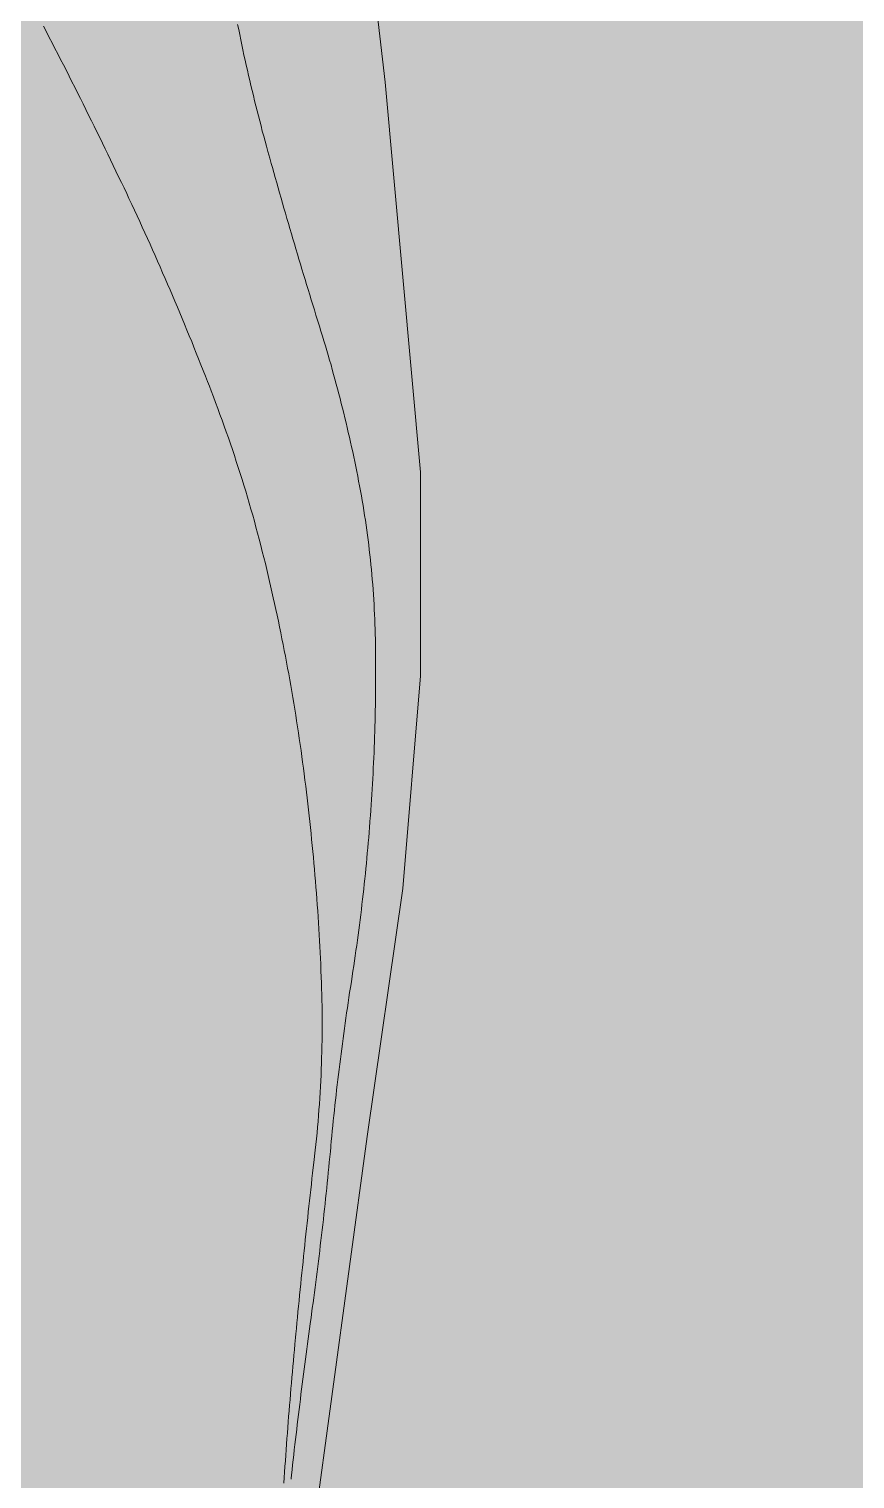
# Model space of a CAD drawing. Header units: metres. Extents: x 68582 to 69192, y 19191 to 19633.
# Drawn here: x 68698.96 to 68717.61, y 19337.07 to 19369.8 of the extents above; entities that cross this region are included whole.
import ezdxf

# ---------------------------------------------------------------- set-up
doc = ezdxf.new("R2010")
doc.units = ezdxf.units.M
doc.layers.get('0').update_dxf_attribs({"lineweight": 15})
doc.layers.add('None', color=7, linetype='Continuous', lineweight=5)

msp = doc.modelspace()

# ---------------------------------------------------------------- hatches: boundary and pattern name
at = {"true_color": 0xd1f0d1, "transparency": 33554687}
msp.add_hatch(color=254, dxfattribs=at).paths.add_polyline_path([(68588.122, 19191.443), (69192.296, 19191.443), (69192.296, 19628.232), (68588.122, 19628.232)], flags=0)
at = {"layer": 'None', "linetype": 'Continuous', "lineweight": 0, "true_color": 0xa6caf0, "transparency": 33554687}
msp.add_hatch(color=151, dxfattribs=at).paths.add_polyline_path([(68717.62, 19317.56), (68717.98, 19316.42), (68707.34, 19317), (68707.12, 19318.88), (68706.3, 19321.14), (68706.4, 19325.6), (68706.4, 19326.8), (68705.4, 19330.4), (68705.4, 19336), (68706.6, 19344.8), (68707.4, 19350.4), (68707.8, 19355.2), (68707.8, 19359.8), (68707, 19368.6), (68706.4, 19373.8), (68704.6, 19378.6), (68702.8, 19386.2), (68703, 19389), (68705, 19392.2), (68705.4, 19393.47), (68711.75, 19395.52), (68712.8, 19394.2), (68714, 19394.2), (68716, 19394.4), (68718.2, 19392.8), (68719.6, 19389.2), (68720.6, 19386), (68721.8, 19383.6), (68727, 19378.8), (68730.4, 19375.8), (68733.8, 19373.4), (68736.6, 19370.4), (68738.4, 19369), (68741.2, 19364.8), (68741.8, 19362), (68742, 19358), (68741.2, 19352.4), (68739.4, 19346.8), (68738.2, 19343.8), (68736.6, 19340.8), (68732.37, 19337.6), (68728.2, 19332.4), (68725, 19329), (68723, 19326.2), (68720.56, 19321.68), (68719.84, 19320), (68718.84, 19318.38)], flags=0)
at = {"layer": 'None', "linetype": 'Continuous', "lineweight": 0, "true_color": 0xffffff, "transparency": 33554687}
msp.add_hatch(color=7, dxfattribs=at).paths.add_polyline_path([(68699.767, 19291.068), (68698.85, 19300.03), (68698.611, 19303.021), (68698.468, 19306.019), (68698.42, 19309.019), (68698.42, 19315.559), (68698.54, 19326.601), (68698.9, 19337.637), (68699.246, 19345.617), (68699.28, 19346.852), (68699.275, 19348.087), (68699.231, 19349.322), (68699.147, 19350.555), (68699.025, 19351.784), (68698.863, 19353.009), (68698.663, 19354.228), (68698.424, 19355.44), (68698.146, 19356.644), (68697.739, 19358.183), (68697.282, 19359.709), (68696.776, 19361.218), (68696.221, 19362.711), (68695.617, 19364.184), (68694.966, 19365.638), (68694.268, 19367.069), (68685.377, 19384.574), (68687.16, 19385.48), (68696.038, 19368.001), (68696.768, 19366.504), (68697.449, 19364.984), (68698.08, 19363.442), (68698.661, 19361.881), (68699.191, 19360.301), (68699.669, 19358.705), (68700.095, 19357.095), (68700.385, 19355.836), (68700.635, 19354.568), (68700.845, 19353.292), (68701.014, 19352.011), (68701.142, 19350.725), (68701.229, 19349.435), (68701.276, 19348.144), (68701.281, 19346.851), (68701.246, 19345.559), (68700.611, 19330.961), (68700.468, 19326.559), (68700.42, 19322.155), (68700.42, 19318.747), (68700.421, 19318.713), (68700.422, 19318.678), (68700.425, 19318.643), (68700.43, 19318.608), (68700.435, 19318.574), (68700.442, 19318.54), (68700.45, 19318.506), (68700.459, 19318.472), (68700.469, 19318.439), (68700.48, 19318.406), (68700.493, 19318.373), (68700.506, 19318.341), (68700.521, 19318.31), (68700.537, 19318.279), (68700.554, 19318.248), (68700.571, 19318.218), (68700.59, 19318.189), (68700.61, 19318.16), (68700.631, 19318.133), (68700.653, 19318.106), (68700.676, 19318.079), (68700.7, 19318.054), (68700.724, 19318.029), (68700.75, 19318.005), (68700.776, 19317.982), (68700.803, 19317.96), (68700.831, 19317.939), (68700.859, 19317.919), (68700.889, 19317.9), (68700.918, 19317.882), (68700.949, 19317.865), (68700.98, 19317.849), (68701.012, 19317.835), (68701.044, 19317.821), (68701.076, 19317.808), (68701.109, 19317.797), (68701.142, 19317.787), (68701.176, 19317.778), (68701.21, 19317.77), (68701.244, 19317.763), (68701.278, 19317.757), (68701.313, 19317.753), (68701.348, 19317.75), (68701.383, 19317.748), (68701.417, 19317.747), (68707.296, 19317.732), (68707.296, 19317.014), (68701.534, 19317.014), (68701.499, 19317.013), (68701.465, 19317.011), (68701.43, 19317.008), (68701.396, 19317.004), (68701.362, 19316.999), (68701.328, 19316.992), (68701.294, 19316.985), (68701.261, 19316.976), (68701.228, 19316.966), (68701.195, 19316.955), (68701.163, 19316.942), (68701.131, 19316.929), (68701.1, 19316.914), (68701.069, 19316.899), (68701.038, 19316.882), (68701.009, 19316.865), (68700.98, 19316.846), (68700.951, 19316.826), (68700.924, 19316.806), (68700.897, 19316.784), (68700.87, 19316.762), (68700.845, 19316.738), (68700.82, 19316.714), (68700.796, 19316.689), (68700.774, 19316.663), (68700.752, 19316.637), (68700.731, 19316.609), (68700.71, 19316.581), (68700.691, 19316.552), (68700.673, 19316.523), (68700.656, 19316.493), (68700.64, 19316.462), (68700.625, 19316.431), (68700.611, 19316.4), (68700.598, 19316.368), (68700.587, 19316.335), (68700.576, 19316.302), (68700.567, 19316.269), (68700.559, 19316.235), (68700.552, 19316.202), (68700.546, 19316.168), (68700.541, 19316.133), (68700.537, 19316.099), (68700.535, 19316.064), (68700.534, 19316.03), (68700.42, 19309.06), (68700.467, 19306.096), (68700.609, 19303.135), (68700.845, 19300.18), (68701.751, 19291.325), (68702.85, 19281.21), (68700.862, 19280.994)], flags=0)

# ---------------------------------------------------------------- linework, layer by layer
at = {"layer": 'None', "color": 7, "linetype": 'Continuous', "lineweight": 5, "transparency": 33554687}
for p, q in [((68703.674, 19369.904), (68703.697, 19369.788)), ((68703.697, 19369.788), (68703.72, 19369.673)), ((68703.72, 19369.673), (68703.744, 19369.558)), ((68703.744, 19369.558), (68703.768, 19369.443)), ((68703.768, 19369.443), (68703.792, 19369.328)), ((68703.792, 19369.328), (68703.817, 19369.213)), ((68703.817, 19369.213), (68703.842, 19369.098)), ((68703.842, 19369.098), (68703.868, 19368.983)), ((68703.868, 19368.983), (68703.894, 19368.868)), ((68703.894, 19368.868), (68703.92, 19368.753)), ((68703.92, 19368.753), (68703.946, 19368.639)), ((68703.946, 19368.639), (68703.973, 19368.524)), ((68703.973, 19368.524), (68704.001, 19368.41)), ((68704.001, 19368.41), (68704.028, 19368.296)), ((68704.028, 19368.296), (68704.056, 19368.181)), ((68704.056, 19368.181), (68704.085, 19368.067)), ((68704.085, 19368.067), (68704.113, 19367.953)), ((68704.113, 19367.953), (68704.142, 19367.839)), ((68704.142, 19367.839), (68704.172, 19367.725)), ((68704.172, 19367.725), (68704.201, 19367.611)), ((68704.201, 19367.611), (68704.231, 19367.498)), ((68704.231, 19367.498), (68704.262, 19367.384)), ((68704.262, 19367.384), (68704.293, 19367.27)), ((68704.293, 19367.27), (68704.324, 19367.157)), ((68704.324, 19367.157), (68704.358, 19367.036)), ((68704.358, 19367.036), (68704.4, 19366.885)), ((68704.4, 19366.885), (68704.433, 19366.766)), ((68704.433, 19366.766), (68704.458, 19366.676)), ((68704.458, 19366.676), (68704.49, 19366.562)), ((68704.49, 19366.562), (68704.523, 19366.445)), ((68704.523, 19366.445), (68704.555, 19366.331)), ((68704.555, 19366.331), (68704.588, 19366.215)), ((68704.588, 19366.215), (68704.621, 19366.1)), ((68704.621, 19366.1), (68704.654, 19365.984)), ((68704.654, 19365.984), (68704.687, 19365.87)), ((68704.687, 19365.87), (68704.72, 19365.754)), ((68704.72, 19365.754), (68704.753, 19365.64)), ((68704.753, 19365.64), (68704.787, 19365.523)), ((68704.787, 19365.523), (68704.82, 19365.409)), ((68704.82, 19365.409), (68704.853, 19365.295)), ((68704.853, 19365.295), (68704.887, 19365.179)), ((68704.887, 19365.179), (68704.921, 19365.065)), ((68704.921, 19365.065), (68704.955, 19364.949)), ((68704.955, 19364.949), (68704.989, 19364.835)), ((68704.989, 19364.835), (68705.023, 19364.72)), ((68705.023, 19364.72), (68705.057, 19364.606)), ((68705.057, 19364.606), (68705.092, 19364.49)), ((68705.092, 19364.49), (68705.126, 19364.376)), ((68705.126, 19364.376), (68705.161, 19364.26)), ((68705.161, 19364.26), (68705.195, 19364.146)), ((68705.195, 19364.146), (68705.23, 19364.031)), ((68705.23, 19364.031), (68705.264, 19363.917)), ((68705.264, 19363.917), (68705.3, 19363.801)), ((68705.3, 19363.801), (68705.334, 19363.688)), ((68705.334, 19363.688), (68705.37, 19363.572)), ((68705.37, 19363.572), (68705.405, 19363.459)), ((68705.405, 19363.459), (68705.44, 19363.343)), ((68705.44, 19363.343), (68705.476, 19363.23)), ((68705.476, 19363.23), (68705.52, 19363.09)), ((68705.52, 19363.09), (68705.554, 19362.98)), ((68705.554, 19362.98), (68705.589, 19362.867)), ((68705.589, 19362.867), (68705.622, 19362.759)), ((68705.622, 19362.759), (68705.655, 19362.651)), ((68705.655, 19362.651), (68705.687, 19362.544)), ((68705.687, 19362.544), (68705.719, 19362.435)), ((68705.719, 19362.435), (68705.75, 19362.328)), ((68705.75, 19362.328), (68705.781, 19362.22)), ((68705.781, 19362.22), (68705.811, 19362.111)), ((68705.811, 19362.111), (68705.841, 19362.003)), ((68705.841, 19362.003), (68705.871, 19361.895)), ((68705.871, 19361.895), (68705.9, 19361.786)), ((68705.9, 19361.786), (68705.929, 19361.677)), ((68705.929, 19361.677), (68705.958, 19361.568)), ((68705.958, 19361.568), (68705.986, 19361.459)), ((68705.986, 19361.459), (68706.014, 19361.35)), ((68706.014, 19361.35), (68706.041, 19361.242)), ((68706.041, 19361.242), (68706.068, 19361.132)), ((68706.068, 19361.132), (68706.095, 19361.023)), ((68706.095, 19361.023), (68706.121, 19360.914)), ((68706.121, 19360.914), (68706.147, 19360.804)), ((68706.147, 19360.804), (68706.172, 19360.694)), ((68706.172, 19360.694), (68706.198, 19360.585)), ((68706.198, 19360.585), (68706.222, 19360.475)), ((68706.222, 19360.475), (68706.246, 19360.365)), ((68706.246, 19360.365), (68706.27, 19360.255)), ((68706.27, 19360.255), (68706.294, 19360.145)), ((68706.294, 19360.145), (68706.317, 19360.035)), ((68706.317, 19360.035), (68706.34, 19359.925)), ((68706.34, 19359.925), (68706.362, 19359.815)), ((68706.362, 19359.815), (68706.384, 19359.705)), ((68706.384, 19359.705), (68706.405, 19359.594)), ((68706.405, 19359.594), (68706.425, 19359.49)), ((68706.425, 19359.49), (68706.446, 19359.375)), ((68706.446, 19359.375), (68706.466, 19359.265)), ((68706.466, 19359.265), (68706.486, 19359.154)), ((68706.486, 19359.154), (68706.504, 19359.043)), ((68706.504, 19359.043), (68706.523, 19358.932)), ((68706.523, 19358.932), (68706.54, 19358.821)), ((68706.54, 19358.821), (68706.557, 19358.71)), ((68706.557, 19358.71), (68706.573, 19358.599)), ((68706.573, 19358.599), (68706.589, 19358.488)), ((68706.589, 19358.488), (68706.604, 19358.377)), ((68706.604, 19358.377), (68706.619, 19358.266)), ((68706.619, 19358.266), (68706.633, 19358.154)), ((68706.633, 19358.154), (68706.646, 19358.042)), ((68706.646, 19358.042), (68706.659, 19357.931)), ((68706.659, 19357.931), (68706.671, 19357.819)), ((68706.671, 19357.819), (68706.682, 19357.707)), ((68706.682, 19357.707), (68706.693, 19357.596)), ((68706.693, 19357.596), (68706.704, 19357.484)), ((68706.704, 19357.484), (68706.713, 19357.372)), ((68706.713, 19357.372), (68706.722, 19357.26)), ((68706.722, 19357.26), (68706.731, 19357.148)), ((68706.731, 19357.148), (68706.739, 19357.036)), ((68706.739, 19357.036), (68706.746, 19356.924)), ((68706.746, 19356.924), (68706.753, 19356.812)), ((68706.753, 19356.812), (68706.759, 19356.7)), ((68706.759, 19356.7), (68706.764, 19356.587)), ((68706.764, 19356.587), (68706.769, 19356.475)), ((68706.769, 19356.475), (68706.773, 19356.363)), ((68706.773, 19356.363), (68706.777, 19356.251)), ((68706.777, 19356.251), (68706.78, 19356.138)), ((68706.78, 19356.138), (68706.782, 19356.026)), ((68706.782, 19356.026), (68706.784, 19355.919)), ((68706.784, 19355.919), (68706.785, 19355.825)), ((68706.785, 19355.825), (68706.786, 19355.696)), ((68706.786, 19355.696), (68706.787, 19355.578)), ((68706.787, 19355.578), (68706.788, 19355.46)), ((68706.788, 19355.46), (68706.789, 19355.341)), ((68706.789, 19355.126), (68706.788, 19355.007)), ((68706.789, 19355.341), (68706.789, 19355.244)), ((68706.789, 19355.244), (68706.789, 19355.126)), ((68706.787, 19354.888), (68706.786, 19354.77)), ((68706.788, 19355.007), (68706.787, 19354.888)), ((68706.783, 19354.533), (68706.781, 19354.415)), ((68706.785, 19354.652), (68706.783, 19354.533)), ((68706.786, 19354.77), (68706.785, 19354.652)), ((68706.776, 19354.179), (68706.772, 19354.06)), ((68706.778, 19354.297), (68706.776, 19354.179)), ((68706.781, 19354.415), (68706.778, 19354.297)), ((68706.765, 19353.824), (68706.761, 19353.705)), ((68706.769, 19353.942), (68706.765, 19353.824)), ((68706.772, 19354.06), (68706.769, 19353.942)), ((68706.757, 19353.586), (68706.752, 19353.468)), ((68706.761, 19353.705), (68706.757, 19353.586)), ((68706.742, 19353.232), (68706.736, 19353.114)), ((68706.747, 19353.35), (68706.742, 19353.232)), ((68706.752, 19353.468), (68706.747, 19353.35)), ((68706.724, 19352.877), (68706.717, 19352.759)), ((68706.73, 19352.995), (68706.724, 19352.877)), ((68706.736, 19353.114), (68706.73, 19352.995)), ((68706.703, 19352.523), (68706.696, 19352.405)), ((68706.711, 19352.641), (68706.703, 19352.523)), ((68706.717, 19352.759), (68706.711, 19352.641)), ((68706.688, 19352.286), (68706.68, 19352.168)), ((68706.696, 19352.405), (68706.688, 19352.286)), ((68706.66, 19351.897), (68706.651, 19351.781)), ((68706.668, 19352.003), (68706.66, 19351.897)), ((68706.67, 19352.035), (68706.668, 19352.003)), ((68706.68, 19352.168), (68706.67, 19352.04)), ((68706.67, 19352.04), (68706.67, 19352.035)), ((68706.632, 19351.548), (68706.622, 19351.432)), ((68706.641, 19351.664), (68706.632, 19351.548)), ((68706.651, 19351.781), (68706.641, 19351.664)), ((68706.601, 19351.199), (68706.59, 19351.083)), ((68706.612, 19351.316), (68706.601, 19351.199)), ((68706.622, 19351.432), (68706.612, 19351.316)), ((68706.579, 19350.967), (68706.568, 19350.85)), ((68706.59, 19351.083), (68706.579, 19350.967)), ((68706.544, 19350.619), (68706.532, 19350.503)), ((68706.556, 19350.734), (68706.544, 19350.619)), ((68706.568, 19350.85), (68706.556, 19350.734)), ((68706.506, 19350.271), (68706.493, 19350.155)), ((68706.519, 19350.386), (68706.506, 19350.271)), ((68706.532, 19350.503), (68706.519, 19350.386)), ((68706.466, 19349.923), (68706.452, 19349.807)), ((68706.48, 19350.039), (68706.466, 19349.923)), ((68706.493, 19350.155), (68706.48, 19350.039)), ((68706.423, 19349.575), (68706.408, 19349.46)), ((68706.437, 19349.692), (68706.423, 19349.575)), ((68706.452, 19349.807), (68706.437, 19349.692)), ((68706.392, 19349.344), (68706.377, 19349.229)), ((68706.408, 19349.46), (68706.392, 19349.344)), ((68706.345, 19348.997), (68706.328, 19348.882)), ((68706.361, 19349.113), (68706.345, 19348.997)), ((68706.377, 19349.229), (68706.361, 19349.113)), ((68706.295, 19348.651), (68706.277, 19348.536)), ((68706.312, 19348.767), (68706.295, 19348.651)), ((68706.328, 19348.882), (68706.312, 19348.767)), ((68706.24, 19348.295), (68706.22, 19348.166)), ((68706.26, 19348.421), (68706.24, 19348.295)), ((68706.277, 19348.536), (68706.26, 19348.421)), ((68706.184, 19347.935), (68706.167, 19347.82)), ((68706.202, 19348.051), (68706.184, 19347.935)), ((68706.22, 19348.166), (68706.202, 19348.051)), ((68706.15, 19347.704), (68706.133, 19347.589)), ((68706.167, 19347.82), (68706.15, 19347.704)), ((68706.1, 19347.358), (68706.084, 19347.242)), ((68706.117, 19347.474), (68706.1, 19347.358)), ((68706.133, 19347.589), (68706.117, 19347.474)), ((68706.053, 19347.011), (68706.037, 19346.896)), ((68706.068, 19347.127), (68706.053, 19347.011)), ((68706.084, 19347.242), (68706.068, 19347.127)), ((68706.007, 19346.664), (68705.992, 19346.548)), ((68706.022, 19346.779), (68706.007, 19346.664)), ((68706.037, 19346.896), (68706.022, 19346.779)), ((68705.963, 19346.316), (68705.949, 19346.201)), ((68705.978, 19346.433), (68705.963, 19346.316)), ((68705.992, 19346.548), (68705.978, 19346.433)), ((68705.922, 19345.969), (68705.908, 19345.853)), ((68705.935, 19346.085), (68705.922, 19345.969)), ((68705.949, 19346.201), (68705.935, 19346.085)), ((68705.895, 19345.737), (68705.882, 19345.621)), ((68705.908, 19345.853), (68705.895, 19345.737)), ((68705.857, 19345.389), (68705.845, 19345.273)), ((68705.87, 19345.505), (68705.857, 19345.389)), ((68705.882, 19345.621), (68705.87, 19345.505)), ((68705.821, 19345.041), (68705.81, 19344.925)), ((68705.833, 19345.157), (68705.821, 19345.041)), ((68705.845, 19345.273), (68705.833, 19345.157)), ((68705.787, 19344.693), (68705.778, 19344.59)), ((68705.798, 19344.809), (68705.787, 19344.693)), ((68705.81, 19344.925), (68705.798, 19344.809)), ((68705.755, 19344.343), (68705.743, 19344.225)), ((68705.766, 19344.461), (68705.755, 19344.343)), ((68705.775, 19344.56), (68705.766, 19344.461)), ((68705.778, 19344.59), (68705.775, 19344.56)), ((68705.732, 19344.106), (68705.72, 19343.989)), ((68705.743, 19344.225), (68705.732, 19344.106)), ((68705.696, 19343.753), (68705.684, 19343.635)), ((68705.708, 19343.87), (68705.696, 19343.753)), ((68705.72, 19343.989), (68705.708, 19343.87)), ((68705.659, 19343.399), (68705.647, 19343.281)), ((68705.672, 19343.516), (68705.659, 19343.399)), ((68705.684, 19343.635), (68705.672, 19343.516)), ((68705.621, 19343.045), (68705.608, 19342.927)), ((68705.634, 19343.162), (68705.621, 19343.045)), ((68705.647, 19343.281), (68705.634, 19343.162)), ((68705.581, 19342.691), (68705.567, 19342.573)), ((68705.594, 19342.808), (68705.581, 19342.691)), ((68705.608, 19342.927), (68705.594, 19342.808)), ((68705.554, 19342.456), (68705.54, 19342.338)), ((68705.567, 19342.573), (68705.554, 19342.456)), ((68705.511, 19342.103), (68705.497, 19341.984)), ((68705.526, 19342.22), (68705.511, 19342.103)), ((68705.54, 19342.338), (68705.526, 19342.22)), ((68705.467, 19341.749), (68705.452, 19341.631)), ((68705.482, 19341.866), (68705.467, 19341.749)), ((68705.497, 19341.984), (68705.482, 19341.866)), ((68705.422, 19341.396), (68705.407, 19341.278)), ((68705.437, 19341.513), (68705.422, 19341.396)), ((68705.452, 19341.631), (68705.437, 19341.513)), ((68705.391, 19341.161), (68705.375, 19341.043)), ((68705.407, 19341.278), (68705.391, 19341.161)), ((68705.34, 19340.785), (68705.33, 19340.714)), ((68705.341, 19340.79), (68705.34, 19340.785)), ((68705.359, 19340.925), (68705.341, 19340.79)), ((68705.375, 19341.043), (68705.359, 19340.925)), ((68705.295, 19340.458), (68705.279, 19340.343)), ((68705.31, 19340.57), (68705.295, 19340.458)), ((68705.33, 19340.714), (68705.31, 19340.57)), ((68705.249, 19340.117), (68705.234, 19340.002)), ((68705.264, 19340.231), (68705.249, 19340.117)), ((68705.279, 19340.343), (68705.264, 19340.231)), ((68705.204, 19339.776), (68705.189, 19339.663)), ((68705.219, 19339.89), (68705.204, 19339.776)), ((68705.234, 19340.002), (68705.219, 19339.89)), ((68705.16, 19339.437), (68705.145, 19339.322)), ((68705.175, 19339.549), (68705.16, 19339.437)), ((68705.189, 19339.663), (68705.175, 19339.549)), ((68705.117, 19339.095), (68705.103, 19338.981)), ((68705.131, 19339.208), (68705.117, 19339.095)), ((68705.145, 19339.322), (68705.131, 19339.208)), ((68705.089, 19338.868), (68705.075, 19338.754)), ((68705.103, 19338.981), (68705.089, 19338.868)), ((68705.047, 19338.527), (68705.033, 19338.413)), ((68705.061, 19338.642), (68705.047, 19338.527)), ((68705.075, 19338.754), (68705.061, 19338.642)), ((68705.006, 19338.186), (68704.993, 19338.073)), ((68705.02, 19338.3), (68705.006, 19338.186)), ((68705.033, 19338.413), (68705.02, 19338.3)), ((68704.966, 19337.846), (68704.953, 19337.731)), ((68704.979, 19337.959), (68704.966, 19337.846)), ((68704.993, 19338.073), (68704.979, 19337.959)), ((68704.927, 19337.504), (68704.914, 19337.39)), ((68704.94, 19337.617), (68704.927, 19337.504)), ((68704.953, 19337.731), (68704.94, 19337.617)), ((68704.889, 19337.162), (68704.88, 19337.08)), ((68704.902, 19337.277), (68704.889, 19337.162)), ((68704.914, 19337.39), (68704.902, 19337.277)), ((68704.88, 19337.08), (68704.879, 19337.069))]:
    msp.add_line(p, q, dxfattribs=at)
for points in [[(68717.98, 19316.42), (68707.34, 19317), (68707.12, 19318.88), (68706.3, 19321.14), (68706.4, 19325.6), (68706.4, 19326.8), (68705.4, 19330.4), (68705.4, 19336), (68706.6, 19344.8), (68707.4, 19350.4), (68707.8, 19355.2), (68707.8, 19359.8), (68707, 19368.6), (68706.4, 19373.8)], [(68704.717, 19336.976), (68704.725, 19337.102), (68704.733, 19337.227), (68704.742, 19337.354), (68704.751, 19337.479), (68704.76, 19337.604), (68704.768, 19337.73), (68704.778, 19337.855), (68704.787, 19337.98), (68704.796, 19338.107), (68704.806, 19338.232), (68704.815, 19338.358), (68704.825, 19338.483), (68704.835, 19338.608), (68704.845, 19338.733), (68704.856, 19338.86), (68704.866, 19338.985), (68704.876, 19339.11), (68704.887, 19339.235), (68704.898, 19339.361), (68704.909, 19339.486), (68704.92, 19339.612), (68704.931, 19339.738), (68704.942, 19339.863), (68704.954, 19339.988), (68704.966, 19340.113), (68704.98, 19340.265), (68704.987, 19340.344), (68704.999, 19340.469), (68705.011, 19340.594), (68705.023, 19340.718), (68705.036, 19340.846), (68705.048, 19340.971), (68705.06, 19341.095), (68705.073, 19341.22), (68705.085, 19341.344), (68705.098, 19341.472), (68705.11, 19341.597), (68705.123, 19341.721), (68705.136, 19341.846), (68705.149, 19341.973), (68705.162, 19342.098), (68705.175, 19342.222), (68705.188, 19342.347), (68705.201, 19342.472), (68705.215, 19342.599), (68705.228, 19342.724), (68705.241, 19342.848), (68705.255, 19342.973), (68705.269, 19343.1), (68705.282, 19343.225), (68705.296, 19343.349), (68705.31, 19343.474), (68705.324, 19343.598), (68705.338, 19343.725), (68705.352, 19343.85), (68705.366, 19343.974), (68705.38, 19344.099), (68705.4, 19344.271), (68705.41, 19344.355), (68705.425, 19344.491), (68705.439, 19344.621), (68705.453, 19344.751), (68705.465, 19344.881), (68705.477, 19345.012), (68705.489, 19345.142), (68705.499, 19345.273), (68705.509, 19345.403), (68705.519, 19345.534), (68705.527, 19345.665), (68705.536, 19345.795), (68705.543, 19345.926), (68705.55, 19346.056), (68705.556, 19346.187), (68705.561, 19346.318), (68705.566, 19346.449), (68705.57, 19346.58), (68705.574, 19346.711), (68705.577, 19346.842), (68705.579, 19346.972), (68705.581, 19347.103), (68705.581, 19347.234), (68705.582, 19347.352), (68705.581, 19347.483), (68705.58, 19347.614), (68705.579, 19347.745), (68705.576, 19347.876), (68705.573, 19348.007), (68705.57, 19348.138), (68705.566, 19348.269), (68705.561, 19348.4), (68705.555, 19348.537), (68705.55, 19348.645), (68705.548, 19348.695), (68705.542, 19348.816), (68705.535, 19348.951), (68705.528, 19349.086), (68705.521, 19349.22), (68705.514, 19349.355), (68705.506, 19349.49), (68705.497, 19349.624), (68705.489, 19349.759), (68705.48, 19349.893), (68705.47, 19350.028), (68705.46, 19350.162), (68705.45, 19350.297), (68705.44, 19350.431), (68705.429, 19350.565), (68705.418, 19350.7), (68705.407, 19350.834), (68705.395, 19350.969), (68705.383, 19351.103), (68705.37, 19351.237), (68705.357, 19351.371), (68705.344, 19351.505), (68705.331, 19351.64), (68705.317, 19351.774), (68705.303, 19351.908), (68705.288, 19352.042), (68705.273, 19352.176), (68705.258, 19352.31), (68705.242, 19352.443), (68705.226, 19352.577), (68705.21, 19352.711), (68705.193, 19352.844), (68705.175, 19352.99), (68705.159, 19353.114), (68705.141, 19353.247), (68705.123, 19353.381), (68705.104, 19353.515), (68705.085, 19353.648), (68705.066, 19353.782), (68705.046, 19353.915), (68705.026, 19354.048), (68705.005, 19354.181), (68704.984, 19354.314), (68704.963, 19354.447), (68704.941, 19354.58), (68704.919, 19354.713), (68704.896, 19354.846), (68704.873, 19354.979), (68704.85, 19355.111), (68704.826, 19355.244), (68704.802, 19355.376), (68704.777, 19355.509), (68704.752, 19355.641), (68704.726, 19355.773), (68704.7, 19355.906), (68704.674, 19356.038), (68704.648, 19356.17), (68704.62, 19356.302), (68704.593, 19356.434), (68704.565, 19356.566), (68704.537, 19356.698), (68704.508, 19356.829), (68704.479, 19356.961), (68704.449, 19357.092), (68704.417, 19357.233), (68704.395, 19357.33), (68704.365, 19357.461), (68704.332, 19357.598), (68704.299, 19357.735), (68704.266, 19357.871), (68704.231, 19358.008), (68704.197, 19358.144), (68704.161, 19358.281), (68704.125, 19358.417), (68704.088, 19358.553), (68704.051, 19358.689), (68704.013, 19358.824), (68703.974, 19358.96), (68703.935, 19359.095), (68703.895, 19359.231), (68703.855, 19359.365), (68703.814, 19359.5), (68703.773, 19359.635), (68703.73, 19359.769), (68703.687, 19359.903), (68703.644, 19360.037), (68703.6, 19360.171), (68703.555, 19360.305), (68703.51, 19360.438), (68703.464, 19360.571), (68703.418, 19360.704), (68703.371, 19360.837), (68703.323, 19360.969), (68703.275, 19361.102), (68703.226, 19361.234), (68703.177, 19361.366), (68703.127, 19361.497), (68703.074, 19361.634), (68703.035, 19361.735), (68702.993, 19361.842), (68702.947, 19361.962), (68702.896, 19362.093), (68702.845, 19362.223), (68702.793, 19362.355), (68702.741, 19362.485), (68702.688, 19362.615), (68702.636, 19362.746), (68702.583, 19362.876), (68702.53, 19363.006), (68702.476, 19363.136), (68702.422, 19363.266), (68702.368, 19363.396), (68702.314, 19363.525), (68702.259, 19363.654), (68702.204, 19363.785), (68702.148, 19363.914), (68702.093, 19364.043), (68702.037, 19364.171), (68701.981, 19364.3), (68701.925, 19364.429), (68701.868, 19364.558), (68701.811, 19364.687), (68701.754, 19364.815), (68701.696, 19364.943), (68701.638, 19365.071), (68701.58, 19365.2), (68701.522, 19365.327), (68701.463, 19365.455), (68701.404, 19365.582), (68701.345, 19365.71), (68701.286, 19365.837), (68701.22, 19365.975), (68701.17, 19366.084), (68701.109, 19366.212), (68701.049, 19366.338), (68700.988, 19366.466), (68700.928, 19366.592), (68700.867, 19366.719), (68700.806, 19366.845), (68700.744, 19366.972), (68700.683, 19367.098), (68700.622, 19367.225), (68700.56, 19367.352), (68700.498, 19367.478), (68700.436, 19367.605), (68700.374, 19367.73), (68700.311, 19367.857), (68700.249, 19367.982), (68700.186, 19368.109), (68700.124, 19368.234), (68700.06, 19368.36), (68699.998, 19368.485), (68699.934, 19368.611), (68699.87, 19368.737), (68699.807, 19368.862), (68699.743, 19368.988), (68699.679, 19369.112), (68699.615, 19369.238), (68699.551, 19369.363), (68699.486, 19369.488), (68699.422, 19369.612), (68699.357, 19369.738), (68699.292, 19369.862)]]:
    msp.add_lwpolyline(points, dxfattribs=at)

doc.saveas('drawing.dxf')
